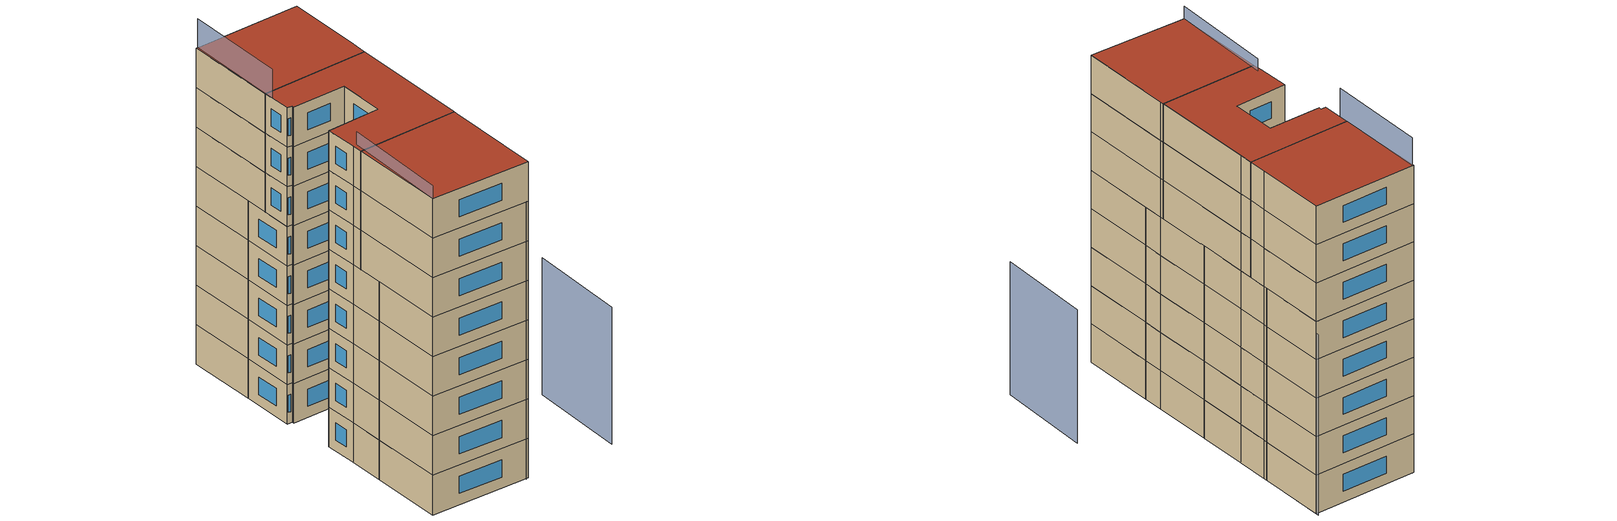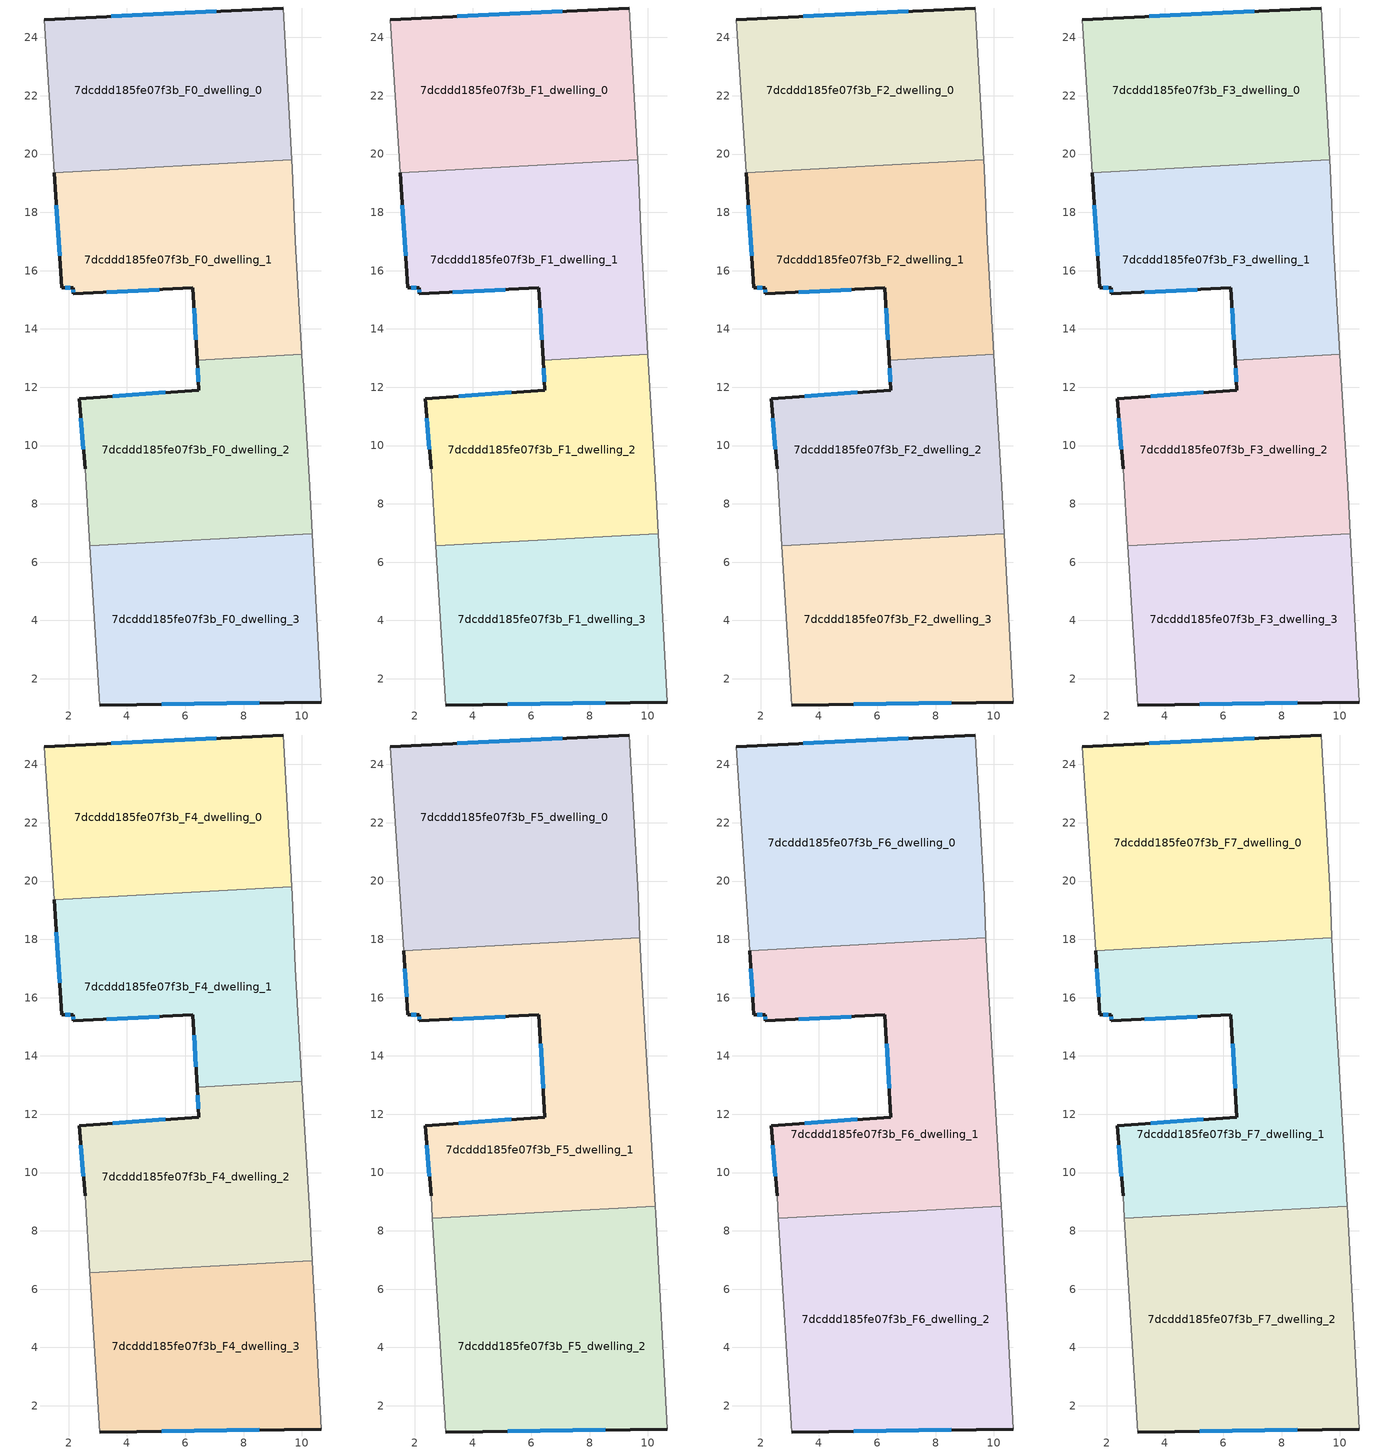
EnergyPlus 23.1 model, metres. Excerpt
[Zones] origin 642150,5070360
7dcddd185fe07f3b_F0_dwelling_0
 floor ground (EU_floor_Construction): 9.37,25.01 9.65,19.8 1.51,19.36 1.17,24.61 z0
 wall outside (EU_wall_Construction): 9.37,25.01 1.17,24.61 z0:3
 wall adiabatic (EU_wall_Construction): 9.65,19.8 9.37,25.01 / 1.17,24.61 1.51,19.36 z0:3
 wall to 7dcddd185fe07f3b_F0_dwelling_1 (EU_wall_Construction): 1.51,19.36 9.65,19.8 z0:3
 window (EU_Window_Construction): 7.07,24.9 3.46,24.73 z0.84:2.16
7dcddd185fe07f3b_F0_dwelling_1
 floor ground (EU_floor_Construction): 9.65,19.8 9.67,19.51 9.77,17.01 10,13.13 6.41,12.93 6.27,15.41 2.16,15.21 2.16,15.41 1.76,15.41 1.51,19.36 z0
 wall outside (EU_wall_Construction): 1.51,19.36 1.76,15.41 2.16,15.41 2.16,15.21 6.27,15.41 6.41,12.93 z0:3
 wall adiabatic (EU_wall_Construction): 10,13.13 9.77,17.01 9.67,19.51 9.65,19.8 z0:3
 wall to 7dcddd185fe07f3b_F0_dwelling_2 (EU_wall_Construction): 6.41,12.93 10,13.13 z0:3
 window (EU_Window_Construction): 6.31,14.71 6.37,13.63 / 3.31,15.26 5.12,15.35 / 2.16,15.35 2.16,15.26 / 1.88,15.41 2.05,15.41 / 1.58,18.25 1.69,16.51 z0.84:2.16
7dcddd185fe07f3b_F0_dwelling_2
 floor ground (EU_floor_Construction): 10,13.13 10.27,8.6 10.35,6.98 2.72,6.56 2.56,9.2 2.36,11.61 6.46,11.9 6.41,12.93 z0
 wall outside (EU_wall_Construction): 6.41,12.93 6.46,11.9 2.36,11.61 2.56,9.2 z0:3
 wall adiabatic (EU_wall_Construction): 2.56,9.2 2.72,6.56 / 10.35,6.98 10.27,8.6 10,13.13 z0:3
 wall to 7dcddd185fe07f3b_F0_dwelling_3 (EU_wall_Construction): 2.72,6.56 10.35,6.98 z0:3
 window (EU_Window_Construction): 2.42,10.93 2.51,9.88 / 5.32,11.82 3.51,11.69 / 6.42,12.64 6.45,12.19 z0.84:2.16
7dcddd185fe07f3b_F0_dwelling_3
 floor ground (EU_floor_Construction): 10.35,6.98 10.67,1.2 3.06,1.1 2.72,6.56 z0
 wall outside (EU_wall_Construction): 3.06,1.1 10.67,1.2 z0:3
 wall adiabatic (EU_wall_Construction): 10.67,1.2 10.35,6.98 / 2.72,6.56 3.06,1.1 z0:3
 window (EU_Window_Construction): 5.19,1.12 8.53,1.17 z0.84:2.16
7dcddd185fe07f3b_F1_dwelling_0
 floor to 7dcddd185fe07f3b_F0_dwelling_0 (EU_floor_Construction): 9.37,25.01 9.65,19.8 1.51,19.36 1.17,24.61 z3
 wall outside (EU_wall_Construction): 9.37,25.01 1.17,24.61 z3:6
 wall adiabatic (EU_wall_Construction): 9.65,19.8 9.37,25.01 / 1.17,24.61 1.51,19.36 z3:6
 wall to 7dcddd185fe07f3b_F1_dwelling_1 (EU_wall_Construction): 1.51,19.36 9.65,19.8 z3:6
 window (EU_Window_Construction): 7.07,24.9 3.46,24.73 z3.84:5.16
7dcddd185fe07f3b_F1_dwelling_1
 floor to 7dcddd185fe07f3b_F0_dwelling_1 (EU_floor_Construction): 9.65,19.8 9.67,19.51 9.77,17.01 10,13.13 6.41,12.93 6.27,15.41 2.16,15.21 2.16,15.41 1.76,15.41 1.51,19.36 z3
 wall outside (EU_wall_Construction): 1.51,19.36 1.76,15.41 2.16,15.41 2.16,15.21 6.27,15.41 6.41,12.93 z3:6
 wall adiabatic (EU_wall_Construction): 10,13.13 9.77,17.01 9.67,19.51 9.65,19.8 z3:6
 wall to 7dcddd185fe07f3b_F1_dwelling_2 (EU_wall_Construction): 6.41,12.93 10,13.13 z3:6
 window (EU_Window_Construction): 6.31,14.71 6.37,13.63 / 3.31,15.26 5.12,15.35 / 2.16,15.35 2.16,15.26 / 1.88,15.41 2.05,15.41 / 1.58,18.25 1.69,16.51 z3.84:5.16
7dcddd185fe07f3b_F1_dwelling_2
 floor to 7dcddd185fe07f3b_F0_dwelling_2 (EU_floor_Construction): 10,13.13 10.27,8.6 10.35,6.98 2.72,6.56 2.56,9.2 2.36,11.61 6.46,11.9 6.41,12.93 z3
 wall outside (EU_wall_Construction): 6.41,12.93 6.46,11.9 2.36,11.61 2.56,9.2 z3:6
 wall adiabatic (EU_wall_Construction): 2.56,9.2 2.72,6.56 / 10.35,6.98 10.27,8.6 10,13.13 z3:6
 wall to 7dcddd185fe07f3b_F1_dwelling_3 (EU_wall_Construction): 2.72,6.56 10.35,6.98 z3:6
 window (EU_Window_Construction): 2.42,10.93 2.51,9.88 / 5.32,11.82 3.51,11.69 / 6.42,12.64 6.45,12.19 z3.84:5.16
7dcddd185fe07f3b_F1_dwelling_3
 floor to 7dcddd185fe07f3b_F0_dwelling_3 (EU_floor_Construction): 10.35,6.98 10.67,1.2 3.06,1.1 2.72,6.56 z3
 wall outside (EU_wall_Construction): 3.06,1.1 10.67,1.2 z3:6
 wall adiabatic (EU_wall_Construction): 10.67,1.2 10.35,6.98 / 2.72,6.56 3.06,1.1 z3:6
 window (EU_Window_Construction): 5.19,1.12 8.53,1.17 z3.84:5.16
7dcddd185fe07f3b_F2_dwelling_0
 floor to 7dcddd185fe07f3b_F1_dwelling_0 (EU_floor_Construction): 9.37,25.01 9.65,19.8 1.51,19.36 1.17,24.61 z6
 wall outside (EU_wall_Construction): 9.37,25.01 1.17,24.61 z6:9
 wall adiabatic (EU_wall_Construction): 9.65,19.8 9.37,25.01 / 1.17,24.61 1.51,19.36 z6:9
 wall to 7dcddd185fe07f3b_F2_dwelling_1 (EU_wall_Construction): 1.51,19.36 9.65,19.8 z6:9
 window (EU_Window_Construction): 7.07,24.9 3.46,24.73 z6.84:8.16
7dcddd185fe07f3b_F2_dwelling_1
 floor to 7dcddd185fe07f3b_F1_dwelling_1 (EU_floor_Construction): 9.65,19.8 9.67,19.51 9.77,17.01 10,13.13 6.41,12.93 6.27,15.41 2.16,15.21 2.16,15.41 1.76,15.41 1.51,19.36 z6
 wall outside (EU_wall_Construction): 1.51,19.36 1.76,15.41 2.16,15.41 2.16,15.21 6.27,15.41 6.41,12.93 z6:9
 wall adiabatic (EU_wall_Construction): 10,13.13 9.77,17.01 9.67,19.51 9.65,19.8 z6:9
 wall to 7dcddd185fe07f3b_F2_dwelling_2 (EU_wall_Construction): 6.41,12.93 10,13.13 z6:9
 window (EU_Window_Construction): 6.31,14.71 6.37,13.63 / 3.31,15.26 5.12,15.35 / 2.16,15.35 2.16,15.26 / 1.88,15.41 2.05,15.41 / 1.58,18.25 1.69,16.51 z6.84:8.16
7dcddd185fe07f3b_F2_dwelling_2
 floor to 7dcddd185fe07f3b_F1_dwelling_2 (EU_floor_Construction): 10,13.13 10.27,8.6 10.35,6.98 2.72,6.56 2.56,9.2 2.36,11.61 6.46,11.9 6.41,12.93 z6
 wall outside (EU_wall_Construction): 6.41,12.93 6.46,11.9 2.36,11.61 2.56,9.2 z6:9
 wall adiabatic (EU_wall_Construction): 2.56,9.2 2.72,6.56 / 10.35,6.98 10.27,8.6 10,13.13 z6:9
 wall to 7dcddd185fe07f3b_F2_dwelling_3 (EU_wall_Construction): 2.72,6.56 10.35,6.98 z6:9
 window (EU_Window_Construction): 2.42,10.93 2.51,9.88 / 5.32,11.82 3.51,11.69 / 6.42,12.64 6.45,12.19 z6.84:8.16
7dcddd185fe07f3b_F2_dwelling_3
 floor to 7dcddd185fe07f3b_F1_dwelling_3 (EU_floor_Construction): 10.35,6.98 10.67,1.2 3.06,1.1 2.72,6.56 z6
 wall outside (EU_wall_Construction): 3.06,1.1 10.67,1.2 z6:9
 wall adiabatic (EU_wall_Construction): 10.67,1.2 10.35,6.98 / 2.72,6.56 3.06,1.1 z6:9
 window (EU_Window_Construction): 5.19,1.12 8.53,1.17 z6.84:8.16
7dcddd185fe07f3b_F3_dwelling_0
 floor to 7dcddd185fe07f3b_F2_dwelling_0 (EU_floor_Construction): 9.37,25.01 9.65,19.8 1.51,19.36 1.17,24.61 z9
 wall outside (EU_wall_Construction): 9.37,25.01 1.17,24.61 z9:12
 wall adiabatic (EU_wall_Construction): 9.65,19.8 9.37,25.01 / 1.17,24.61 1.51,19.36 z9:12
 wall to 7dcddd185fe07f3b_F3_dwelling_1 (EU_wall_Construction): 1.51,19.36 9.65,19.8 z9:12
 window (EU_Window_Construction): 7.07,24.9 3.46,24.73 z9.84:11.16
7dcddd185fe07f3b_F3_dwelling_1
 floor to 7dcddd185fe07f3b_F2_dwelling_1 (EU_floor_Construction): 9.65,19.8 9.67,19.51 9.77,17.01 10,13.13 6.41,12.93 6.27,15.41 2.16,15.21 2.16,15.41 1.76,15.41 1.51,19.36 z9
 wall outside (EU_wall_Construction): 1.51,19.36 1.76,15.41 2.16,15.41 2.16,15.21 6.27,15.41 6.41,12.93 z9:12
 wall adiabatic (EU_wall_Construction): 10,13.13 9.77,17.01 9.67,19.51 9.65,19.8 z9:12
 wall to 7dcddd185fe07f3b_F3_dwelling_2 (EU_wall_Construction): 6.41,12.93 10,13.13 z9:12
 window (EU_Window_Construction): 6.31,14.71 6.37,13.63 / 3.31,15.26 5.12,15.35 / 2.16,15.35 2.16,15.26 / 1.88,15.41 2.05,15.41 / 1.58,18.25 1.69,16.51 z9.84:11.16
7dcddd185fe07f3b_F3_dwelling_2
 floor to 7dcddd185fe07f3b_F2_dwelling_2 (EU_floor_Construction): 10,13.13 10.27,8.6 10.35,6.98 2.72,6.56 2.56,9.2 2.36,11.61 6.46,11.9 6.41,12.93 z9
 wall outside (EU_wall_Construction): 6.41,12.93 6.46,11.9 2.36,11.61 2.56,9.2 z9:12
 wall adiabatic (EU_wall_Construction): 2.56,9.2 2.72,6.56 / 10.35,6.98 10.27,8.6 10,13.13 z9:12
 wall to 7dcddd185fe07f3b_F3_dwelling_3 (EU_wall_Construction): 2.72,6.56 10.35,6.98 z9:12
 window (EU_Window_Construction): 2.42,10.93 2.51,9.88 / 5.32,11.82 3.51,11.69 / 6.42,12.64 6.45,12.19 z9.84:11.16
7dcddd185fe07f3b_F3_dwelling_3
 floor to 7dcddd185fe07f3b_F2_dwelling_3 (EU_floor_Construction): 10.35,6.98 10.67,1.2 3.06,1.1 2.72,6.56 z9
 wall outside (EU_wall_Construction): 3.06,1.1 10.67,1.2 z9:12
 wall adiabatic (EU_wall_Construction): 10.67,1.2 10.35,6.98 / 2.72,6.56 3.06,1.1 z9:12
 window (EU_Window_Construction): 5.19,1.12 8.53,1.17 z9.84:11.16
7dcddd185fe07f3b_F4_dwelling_0
 floor to 7dcddd185fe07f3b_F3_dwelling_0 (EU_floor_Construction): 9.37,25.01 9.65,19.8 1.51,19.36 1.17,24.61 z12
 wall outside (EU_wall_Construction): 9.37,25.01 1.17,24.61 z12:15
 wall adiabatic (EU_wall_Construction): 9.65,19.8 9.37,25.01 / 1.17,24.61 1.51,19.36 z12:15
 wall to 7dcddd185fe07f3b_F4_dwelling_1 (EU_wall_Construction): 1.51,19.36 9.65,19.8 z12:15
 window (EU_Window_Construction): 7.07,24.9 3.46,24.73 z12.84:14.16
7dcddd185fe07f3b_F4_dwelling_1
 floor to 7dcddd185fe07f3b_F3_dwelling_1 (EU_floor_Construction): 9.65,19.8 9.67,19.51 9.77,17.01 10,13.13 6.41,12.93 6.27,15.41 2.16,15.21 2.16,15.41 1.76,15.41 1.51,19.36 z12
 wall outside (EU_wall_Construction): 1.51,19.36 1.76,15.41 2.16,15.41 2.16,15.21 6.27,15.41 6.41,12.93 z12:15
 wall adiabatic (EU_wall_Construction): 10,13.13 9.77,17.01 9.67,19.51 9.65,19.8 z12:15
 wall to 7dcddd185fe07f3b_F4_dwelling_2 (EU_wall_Construction): 6.41,12.93 10,13.13 z12:15
 window (EU_Window_Construction): 6.31,14.71 6.37,13.63 / 3.31,15.26 5.12,15.35 / 2.16,15.35 2.16,15.26 / 1.88,15.41 2.05,15.41 / 1.58,18.25 1.69,16.51 z12.84:14.16
7dcddd185fe07f3b_F4_dwelling_2
 floor to 7dcddd185fe07f3b_F3_dwelling_2 (EU_floor_Construction): 10,13.13 10.27,8.6 10.35,6.98 2.72,6.56 2.56,9.2 2.36,11.61 6.46,11.9 6.41,12.93 z12
 wall outside (EU_wall_Construction): 6.41,12.93 6.46,11.9 2.36,11.61 2.56,9.2 z12:15
 wall adiabatic (EU_wall_Construction): 2.56,9.2 2.72,6.56 / 10.35,6.98 10.27,8.6 10,13.13 z12:15
 wall to 7dcddd185fe07f3b_F4_dwelling_3 (EU_wall_Construction): 2.72,6.56 10.35,6.98 z12:15
 window (EU_Window_Construction): 2.42,10.93 2.51,9.88 / 5.32,11.82 3.51,11.69 / 6.42,12.64 6.45,12.19 z12.84:14.16
7dcddd185fe07f3b_F4_dwelling_3
 floor to 7dcddd185fe07f3b_F3_dwelling_3 (EU_floor_Construction): 10.35,6.98 10.67,1.2 3.06,1.1 2.72,6.56 z12
 wall outside (EU_wall_Construction): 3.06,1.1 10.67,1.2 z12:15
 wall adiabatic (EU_wall_Construction): 10.67,1.2 10.35,6.98 / 2.72,6.56 3.06,1.1 z12:15
 window (EU_Window_Construction): 5.19,1.12 8.53,1.17 z12.84:14.16
7dcddd185fe07f3b_F5_dwelling_0
 floor to 7dcddd185fe07f3b_F4_dwelling_0 (EU_floor_Construction): 9.37,25.01 9.65,19.8 1.51,19.36 1.17,24.61 z15
 floor to 7dcddd185fe07f3b_F4_dwelling_1 (EU_floor_Construction): 9.65,19.8 9.67,19.51 9.73,18.05 1.62,17.61 1.51,19.36 z15
 wall outside (EU_wall_Construction): 9.37,25.01 1.17,24.61 z15:18
 wall adiabatic (EU_wall_Construction): 1.17,24.61 1.62,17.61 / 9.73,18.05 9.67,19.51 9.37,25.01 z15:18
 wall to 7dcddd185fe07f3b_F5_dwelling_1 (EU_wall_Construction): 1.62,17.61 9.73,18.05 z15:18
 window (EU_Window_Construction): 7.07,24.9 3.46,24.73 z15.84:17.16
7dcddd185fe07f3b_F5_dwelling_1
 floor to 7dcddd185fe07f3b_F4_dwelling_1 (EU_floor_Construction): 9.73,18.05 9.77,17.01 10,13.13 6.41,12.93 6.27,15.41 2.16,15.21 2.16,15.41 1.76,15.41 1.62,17.61 z15
 floor to 7dcddd185fe07f3b_F4_dwelling_2 (EU_floor_Construction): 10,13.13 10.25,8.84 2.61,8.42 2.56,9.2 2.36,11.61 6.46,11.9 6.41,12.93 z15
 wall outside (EU_wall_Construction): 1.62,17.61 1.76,15.41 2.16,15.41 2.16,15.21 6.27,15.41 6.46,11.9 2.36,11.61 2.56,9.2 z15:18
 wall adiabatic (EU_wall_Construction): 2.56,9.2 2.61,8.42 / 10.25,8.84 9.77,17.01 9.73,18.05 z15:18
 wall to 7dcddd185fe07f3b_F5_dwelling_2 (EU_wall_Construction): 2.61,8.42 10.25,8.84 z15:18
 window (EU_Window_Construction): 2.42,10.93 2.51,9.88 / 5.32,11.82 3.51,11.69 / 6.32,14.43 6.41,12.88 / 3.31,15.26 5.12,15.35 / 2.16,15.35 2.16,15.26 / 1.88,15.41 2.05,15.41 / 1.66,16.99 1.72,16.02 z15.84:17.16
7dcddd185fe07f3b_F5_dwelling_2
 floor to 7dcddd185fe07f3b_F4_dwelling_2 (EU_floor_Construction): 10.25,8.84 10.27,8.6 10.35,6.98 2.72,6.56 2.61,8.42 z15
 floor to 7dcddd185fe07f3b_F4_dwelling_3 (EU_floor_Construction): 10.35,6.98 10.67,1.2 3.06,1.1 2.72,6.56 z15
 wall outside (EU_wall_Construction): 3.06,1.1 10.67,1.2 z15:18
 wall adiabatic (EU_wall_Construction): 2.61,8.42 3.06,1.1 / 10.67,1.2 10.27,8.6 10.25,8.84 z15:18
 window (EU_Window_Construction): 5.19,1.12 8.53,1.17 z15.84:17.16
7dcddd185fe07f3b_F6_dwelling_0
 floor to 7dcddd185fe07f3b_F5_dwelling_0 (EU_floor_Construction): 9.37,25.01 9.67,19.51 9.73,18.05 1.62,17.61 1.17,24.61 z18
 wall outside (EU_wall_Construction): 9.37,25.01 1.17,24.61 z18:21
 wall adiabatic (EU_wall_Construction): 1.17,24.61 1.62,17.61 / 9.73,18.05 9.67,19.51 9.37,25.01 z18:21
 wall to 7dcddd185fe07f3b_F6_dwelling_1 (EU_wall_Construction): 1.62,17.61 9.73,18.05 z18:21
 window (EU_Window_Construction): 7.07,24.9 3.46,24.73 z18.84:20.16
7dcddd185fe07f3b_F6_dwelling_1
 floor to 7dcddd185fe07f3b_F5_dwelling_1 (EU_floor_Construction): 9.73,18.05 9.77,17.01 10.25,8.84 2.61,8.42 2.56,9.2 2.36,11.61 6.46,11.9 6.27,15.41 2.16,15.21 2.16,15.41 1.76,15.41 1.62,17.61 z18
 wall outside (EU_wall_Construction): 1.62,17.61 1.76,15.41 2.16,15.41 2.16,15.21 6.27,15.41 6.46,11.9 2.36,11.61 2.56,9.2 z18:21
 wall adiabatic (EU_wall_Construction): 2.56,9.2 2.61,8.42 / 10.25,8.84 9.77,17.01 9.73,18.05 z18:21
 wall to 7dcddd185fe07f3b_F6_dwelling_2 (EU_wall_Construction): 2.61,8.42 10.25,8.84 z18:21
 window (EU_Window_Construction): 2.42,10.93 2.51,9.88 / 5.32,11.82 3.51,11.69 / 6.32,14.43 6.41,12.88 / 3.31,15.26 5.12,15.35 / 2.16,15.35 2.16,15.26 / 1.88,15.41 2.05,15.41 / 1.66,16.99 1.72,16.02 z18.84:20.16
7dcddd185fe07f3b_F6_dwelling_2
 floor to 7dcddd185fe07f3b_F5_dwelling_2 (EU_floor_Construction): 10.25,8.84 10.27,8.6 10.67,1.2 3.06,1.1 2.61,8.42 z18
 wall outside (EU_wall_Construction): 3.06,1.1 10.67,1.2 z18:21
 wall adiabatic (EU_wall_Construction): 2.61,8.42 3.06,1.1 / 10.67,1.2 10.27,8.6 10.25,8.84 z18:21
 window (EU_Window_Construction): 5.19,1.12 8.53,1.17 z18.84:20.16
7dcddd185fe07f3b_F7_dwelling_0
 floor to 7dcddd185fe07f3b_F6_dwelling_0 (EU_floor_Construction): 9.37,25.01 9.67,19.51 9.73,18.05 1.62,17.61 1.17,24.61 z21
 wall outside (EU_wall_Construction): 9.37,25.01 1.17,24.61 z21:24
 wall adiabatic (EU_wall_Construction): 1.17,24.61 1.62,17.61 / 9.73,18.05 9.67,19.51 9.37,25.01 z21:24
 wall to 7dcddd185fe07f3b_F7_dwelling_1 (EU_wall_Construction): 1.62,17.61 9.73,18.05 z21:24
 window (EU_Window_Construction): 7.07,24.9 3.46,24.73 z21.84:23.16
 roof outside (EU_roof_Construction): 9.73,18.05 9.67,19.51 9.37,25.01 1.17,24.61 1.62,17.61 z24
7dcddd185fe07f3b_F7_dwelling_1
 floor to 7dcddd185fe07f3b_F6_dwelling_1 (EU_floor_Construction): 9.73,18.05 9.77,17.01 10.25,8.84 2.61,8.42 2.56,9.2 2.36,11.61 6.46,11.9 6.27,15.41 2.16,15.21 2.16,15.41 1.76,15.41 1.62,17.61 z21
 wall outside (EU_wall_Construction): 1.62,17.61 1.76,15.41 2.16,15.41 2.16,15.21 6.27,15.41 6.46,11.9 2.36,11.61 2.56,9.2 z21:24
 wall adiabatic (EU_wall_Construction): 2.56,9.2 2.61,8.42 / 10.25,8.84 9.77,17.01 9.73,18.05 z21:24
 wall to 7dcddd185fe07f3b_F7_dwelling_2 (EU_wall_Construction): 2.61,8.42 10.25,8.84 z21:24
 window (EU_Window_Construction): 2.42,10.93 2.51,9.88 / 5.32,11.82 3.51,11.69 / 6.32,14.43 6.41,12.88 / 3.31,15.26 5.12,15.35 / 2.16,15.35 2.16,15.26 / 1.88,15.41 2.05,15.41 / 1.66,16.99 1.72,16.02 z21.84:23.16
 roof outside (EU_roof_Construction): 10.25,8.84 9.77,17.01 9.73,18.05 1.62,17.61 1.76,15.41 2.16,15.41 2.16,15.21 6.27,15.41 6.46,11.9 2.36,11.61 2.56,9.2 2.61,8.42 z24
7dcddd185fe07f3b_F7_dwelling_2
 floor to 7dcddd185fe07f3b_F6_dwelling_2 (EU_floor_Construction): 10.25,8.84 10.27,8.6 10.67,1.2 3.06,1.1 2.61,8.42 z21
 wall outside (EU_wall_Construction): 3.06,1.1 10.67,1.2 z21:24
 wall adiabatic (EU_wall_Construction): 2.61,8.42 3.06,1.1 / 10.67,1.2 10.27,8.6 10.25,8.84 z21:24
 window (EU_Window_Construction): 5.19,1.12 8.53,1.17 z21.84:23.16
 roof outside (EU_roof_Construction): 10.67,1.2 10.27,8.6 10.25,8.84 2.61,8.42 3.06,1.1 z24
shading: 2.85,9.21 3.06,1.1 z0:25; 17.36,1.38 17.17,8.8 z0:10.4; 1.29,24.62 1.66,16.91 z0:26.2; 10.43,1.09 9.67,19.37 z0:21.1; 9.66,19.24 9.36,25.24 z0:14.1
[Building]
EU S2 Campaign: North Axis=0; Terrain=City; Solar Distribution=FullExterior
[Site:Location]
Lyon-Bron: Latitude=45.75; Longitude=5; Time Zone=1; Elevation=198
[SizingPeriod:WeatherFileDays]
AnnualSizingPeriod: Begin Month=1; Begin Day of Month=1; End Month=12; End Day of Month=31; Day of Week for Start Day=Monday; Use Weather File Daylight Saving Period=No; Use Weather File Rain and Snow Indicators=No
[MATERIAL]
EU_InternalMass_Material: Roughness=MediumRough; Thickness=0.1; Conductivity=1; Density=1800; Specific Heat=900; Thermal Absorptance=0.9; Solar Absorptance=0.7; Visible Absorptance=0.7
[MATERIAL:NOMASS] Roughness=MediumRough; Thermal Absorptance=0.9; Solar Absorptance=0.7; Visible Absorptance=0.7
Name | Thermal Resistance
EU_wall_NoMass | 0.776494
EU_roof_NoMass | 0.486893
EU_floor_NoMass | 0.421597
[WINDOWMATERIAL:SIMPLEGLAZINGSYSTEM]
EU_Window_SimpleGlazing: UFactor=4.24961; Solar Heat Gain Coefficient=0.83; Visible Transmittance=0.83
[CONSTRUCTION]
EU_wall_Construction: EU_wall_NoMass
EU_roof_Construction: EU_roof_NoMass
EU_floor_Construction: EU_floor_NoMass
EU_InternalMass_Construction: EU_InternalMass_Material
EU_Window_Construction: EU_Window_SimpleGlazing
[ZONE] Type=1; Multiplier=1; Ceiling Height=autocalculate; Floor Area=autocalculate; Part of Total Floor Area=Yes
Name | Volume
7dcddd185fe07f3b_F0_dwelling_0 | 128.729
7dcddd185fe07f3b_F1_dwelling_0; 7dcddd185fe07f3b_F2_dwelling_0; 7dcddd185fe07f3b_F3_dwelling_0; 7dcddd185fe07f3b_F4_dwelling_0 | 128.728
7dcddd185fe07f3b_F5_dwelling_0 | 171.617
7dcddd185fe07f3b_F6_dwelling_0; 7dcddd185fe07f3b_F7_dwelling_0 | 171.618
7dcddd185fe07f3b_F0_dwelling_1 | 128.703
7dcddd185fe07f3b_F1_dwelling_1; 7dcddd185fe07f3b_F2_dwelling_1; 7dcddd185fe07f3b_F3_dwelling_1; 7dcddd185fe07f3b_F4_dwelling_1 | 128.701
7dcddd185fe07f3b_F5_dwelling_1 | 171.628
7dcddd185fe07f3b_F6_dwelling_1; 7dcddd185fe07f3b_F7_dwelling_1 | 171.635
7dcddd185fe07f3b_F0_dwelling_2; 7dcddd185fe07f3b_F1_dwelling_2; 7dcddd185fe07f3b_F2_dwelling_2; 7dcddd185fe07f3b_F3_dwelling_2; 7dcddd185fe07f3b_F4_dwelling_2 | 128.717
7dcddd185fe07f3b_F5_dwelling_2 | 171.606
7dcddd185fe07f3b_F6_dwelling_2; 7dcddd185fe07f3b_F7_dwelling_2 | 171.609
7dcddd185fe07f3b_F0_dwelling_3 | 128.716
7dcddd185fe07f3b_F1_dwelling_3; 7dcddd185fe07f3b_F2_dwelling_3; 7dcddd185fe07f3b_F3_dwelling_3; 7dcddd185fe07f3b_F4_dwelling_3 | 128.715
[INTERNALMASS] Construction=EU_InternalMass_Construction
Name | Zone or ZoneList | Surface Area
7dcddd185fe07f3b_F0_dwelling_0_EU_InternalMass | 7dcddd185fe07f3b_F0_dwelling_0 | 42.9095
7dcddd185fe07f3b_F0_dwelling_1_EU_InternalMass | 7dcddd185fe07f3b_F0_dwelling_1 | 42.9009
7dcddd185fe07f3b_F0_dwelling_2_EU_InternalMass | 7dcddd185fe07f3b_F0_dwelling_2 | 42.9058
7dcddd185fe07f3b_F0_dwelling_3_EU_InternalMass | 7dcddd185fe07f3b_F0_dwelling_3 | 42.9051
7dcddd185fe07f3b_F1_dwelling_0_EU_InternalMass | 7dcddd185fe07f3b_F1_dwelling_0 | 42.9095
7dcddd185fe07f3b_F1_dwelling_1_EU_InternalMass | 7dcddd185fe07f3b_F1_dwelling_1 | 42.9009
7dcddd185fe07f3b_F1_dwelling_2_EU_InternalMass | 7dcddd185fe07f3b_F1_dwelling_2 | 42.9058
7dcddd185fe07f3b_F1_dwelling_3_EU_InternalMass | 7dcddd185fe07f3b_F1_dwelling_3 | 42.9051
7dcddd185fe07f3b_F2_dwelling_0_EU_InternalMass | 7dcddd185fe07f3b_F2_dwelling_0 | 42.9095
7dcddd185fe07f3b_F2_dwelling_1_EU_InternalMass | 7dcddd185fe07f3b_F2_dwelling_1 | 42.9009
7dcddd185fe07f3b_F2_dwelling_2_EU_InternalMass | 7dcddd185fe07f3b_F2_dwelling_2 | 42.9058
7dcddd185fe07f3b_F2_dwelling_3_EU_InternalMass | 7dcddd185fe07f3b_F2_dwelling_3 | 42.9051
7dcddd185fe07f3b_F3_dwelling_0_EU_InternalMass | 7dcddd185fe07f3b_F3_dwelling_0 | 42.9095
7dcddd185fe07f3b_F3_dwelling_1_EU_InternalMass | 7dcddd185fe07f3b_F3_dwelling_1 | 42.9009
7dcddd185fe07f3b_F3_dwelling_2_EU_InternalMass | 7dcddd185fe07f3b_F3_dwelling_2 | 42.9058
7dcddd185fe07f3b_F3_dwelling_3_EU_InternalMass | 7dcddd185fe07f3b_F3_dwelling_3 | 42.9051
7dcddd185fe07f3b_F4_dwelling_0_EU_InternalMass | 7dcddd185fe07f3b_F4_dwelling_0 | 42.9095
7dcddd185fe07f3b_F4_dwelling_1_EU_InternalMass | 7dcddd185fe07f3b_F4_dwelling_1 | 42.9009
7dcddd185fe07f3b_F4_dwelling_2_EU_InternalMass | 7dcddd185fe07f3b_F4_dwelling_2 | 42.9058
7dcddd185fe07f3b_F4_dwelling_3_EU_InternalMass | 7dcddd185fe07f3b_F4_dwelling_3 | 42.9051
7dcddd185fe07f3b_F5_dwelling_0_EU_InternalMass | 7dcddd185fe07f3b_F5_dwelling_0 | 57.2058
7dcddd185fe07f3b_F5_dwelling_1_EU_InternalMass | 7dcddd185fe07f3b_F5_dwelling_1 | 57.2114
7dcddd185fe07f3b_F5_dwelling_2_EU_InternalMass | 7dcddd185fe07f3b_F5_dwelling_2 | 57.2032
7dcddd185fe07f3b_F6_dwelling_0_EU_InternalMass | 7dcddd185fe07f3b_F6_dwelling_0 | 57.2058
7dcddd185fe07f3b_F6_dwelling_1_EU_InternalMass | 7dcddd185fe07f3b_F6_dwelling_1 | 57.2114
7dcddd185fe07f3b_F6_dwelling_2_EU_InternalMass | 7dcddd185fe07f3b_F6_dwelling_2 | 57.2032
7dcddd185fe07f3b_F7_dwelling_0_EU_InternalMass | 7dcddd185fe07f3b_F7_dwelling_0 | 57.2058
7dcddd185fe07f3b_F7_dwelling_1_EU_InternalMass | 7dcddd185fe07f3b_F7_dwelling_1 | 57.2114
7dcddd185fe07f3b_F7_dwelling_2_EU_InternalMass | 7dcddd185fe07f3b_F7_dwelling_2 | 57.2032
[OTHEREQUIPMENT] Fuel Type=Electricity; Design Level Calculation Method=Watts/Area; Power per Zone Floor Area=1; Fraction Latent=0; Fraction Radiant=0; Fraction Lost=0; Carbon Dioxide Generation Rate=0; EndUse Subcategory=EU_Step8_InternalGains
Name | Zone or ZoneList or Space or SpaceList | Schedule
EU_Step8_InternalGain_7dcddd185fe07f3b_F0_dwelling_0_f000 | 7dcddd185fe07f3b_F0_dwelling_0 | EU_Step8_GainSchedule_7dcddd185fe07f3b_F0_dwelling_0_f000
EU_Step8_InternalGain_7dcddd185fe07f3b_F0_dwelling_1_f000 | 7dcddd185fe07f3b_F0_dwelling_1 | EU_Step8_GainSchedule_7dcddd185fe07f3b_F0_dwelling_1_f000
EU_Step8_InternalGain_7dcddd185fe07f3b_F0_dwelling_2_f000 | 7dcddd185fe07f3b_F0_dwelling_2 | EU_Step8_GainSchedule_7dcddd185fe07f3b_F0_dwelling_2_f000
EU_Step8_InternalGain_7dcddd185fe07f3b_F0_dwelling_3_f000 | 7dcddd185fe07f3b_F0_dwelling_3 | EU_Step8_GainSchedule_7dcddd185fe07f3b_F0_dwelling_3_f000
EU_Step8_InternalGain_7dcddd185fe07f3b_F1_dwelling_0_f000 | 7dcddd185fe07f3b_F1_dwelling_0 | EU_Step8_GainSchedule_7dcddd185fe07f3b_F1_dwelling_0_f000
EU_Step8_InternalGain_7dcddd185fe07f3b_F1_dwelling_1_f000 | 7dcddd185fe07f3b_F1_dwelling_1 | EU_Step8_GainSchedule_7dcddd185fe07f3b_F1_dwelling_1_f000
EU_Step8_InternalGain_7dcddd185fe07f3b_F1_dwelling_2_f000 | 7dcddd185fe07f3b_F1_dwelling_2 | EU_Step8_GainSchedule_7dcddd185fe07f3b_F1_dwelling_2_f000
EU_Step8_InternalGain_7dcddd185fe07f3b_F1_dwelling_3_f000 | 7dcddd185fe07f3b_F1_dwelling_3 | EU_Step8_GainSchedule_7dcddd185fe07f3b_F1_dwelling_3_f000
EU_Step8_InternalGain_7dcddd185fe07f3b_F2_dwelling_0_f000 | 7dcddd185fe07f3b_F2_dwelling_0 | EU_Step8_GainSchedule_7dcddd185fe07f3b_F2_dwelling_0_f000
EU_Step8_InternalGain_7dcddd185fe07f3b_F2_dwelling_1_f000 | 7dcddd185fe07f3b_F2_dwelling_1 | EU_Step8_GainSchedule_7dcddd185fe07f3b_F2_dwelling_1_f000
EU_Step8_InternalGain_7dcddd185fe07f3b_F2_dwelling_2_f000 | 7dcddd185fe07f3b_F2_dwelling_2 | EU_Step8_GainSchedule_7dcddd185fe07f3b_F2_dwelling_2_f000
EU_Step8_InternalGain_7dcddd185fe07f3b_F2_dwelling_3_f000 | 7dcddd185fe07f3b_F2_dwelling_3 | EU_Step8_GainSchedule_7dcddd185fe07f3b_F2_dwelling_3_f000
EU_Step8_InternalGain_7dcddd185fe07f3b_F3_dwelling_0_f000 | 7dcddd185fe07f3b_F3_dwelling_0 | EU_Step8_GainSchedule_7dcddd185fe07f3b_F3_dwelling_0_f000
EU_Step8_InternalGain_7dcddd185fe07f3b_F3_dwelling_1_f000 | 7dcddd185fe07f3b_F3_dwelling_1 | EU_Step8_GainSchedule_7dcddd185fe07f3b_F3_dwelling_1_f000
EU_Step8_InternalGain_7dcddd185fe07f3b_F3_dwelling_2_f000 | 7dcddd185fe07f3b_F3_dwelling_2 | EU_Step8_GainSchedule_7dcddd185fe07f3b_F3_dwelling_2_f000
EU_Step8_InternalGain_7dcddd185fe07f3b_F3_dwelling_3_f000 | 7dcddd185fe07f3b_F3_dwelling_3 | EU_Step8_GainSchedule_7dcddd185fe07f3b_F3_dwelling_3_f000
EU_Step8_InternalGain_7dcddd185fe07f3b_F4_dwelling_0_f000 | 7dcddd185fe07f3b_F4_dwelling_0 | EU_Step8_GainSchedule_7dcddd185fe07f3b_F4_dwelling_0_f000
EU_Step8_InternalGain_7dcddd185fe07f3b_F4_dwelling_1_f000 | 7dcddd185fe07f3b_F4_dwelling_1 | EU_Step8_GainSchedule_7dcddd185fe07f3b_F4_dwelling_1_f000
EU_Step8_InternalGain_7dcddd185fe07f3b_F4_dwelling_2_f000 | 7dcddd185fe07f3b_F4_dwelling_2 | EU_Step8_GainSchedule_7dcddd185fe07f3b_F4_dwelling_2_f000
EU_Step8_InternalGain_7dcddd185fe07f3b_F4_dwelling_3_f000 | 7dcddd185fe07f3b_F4_dwelling_3 | EU_Step8_GainSchedule_7dcddd185fe07f3b_F4_dwelling_3_f000
EU_Step8_InternalGain_7dcddd185fe07f3b_F5_dwelling_0_f000 | 7dcddd185fe07f3b_F5_dwelling_0 | EU_Step8_GainSchedule_7dcddd185fe07f3b_F5_dwelling_0_f000
EU_Step8_InternalGain_7dcddd185fe07f3b_F5_dwelling_1_f000 | 7dcddd185fe07f3b_F5_dwelling_1 | EU_Step8_GainSchedule_7dcddd185fe07f3b_F5_dwelling_1_f000
EU_Step8_InternalGain_7dcddd185fe07f3b_F5_dwelling_2_f000 | 7dcddd185fe07f3b_F5_dwelling_2 | EU_Step8_GainSchedule_7dcddd185fe07f3b_F5_dwelling_2_f000
EU_Step8_InternalGain_7dcddd185fe07f3b_F6_dwelling_0_f000 | 7dcddd185fe07f3b_F6_dwelling_0 | EU_Step8_GainSchedule_7dcddd185fe07f3b_F6_dwelling_0_f000
EU_Step8_InternalGain_7dcddd185fe07f3b_F6_dwelling_1_f000 | 7dcddd185fe07f3b_F6_dwelling_1 | EU_Step8_GainSchedule_7dcddd185fe07f3b_F6_dwelling_1_f000
EU_Step8_InternalGain_7dcddd185fe07f3b_F6_dwelling_2_f000 | 7dcddd185fe07f3b_F6_dwelling_2 | EU_Step8_GainSchedule_7dcddd185fe07f3b_F6_dwelling_2_f000
EU_Step8_InternalGain_7dcddd185fe07f3b_F7_dwelling_0_f000 | 7dcddd185fe07f3b_F7_dwelling_0 | EU_Step8_GainSchedule_7dcddd185fe07f3b_F7_dwelling_0_f000
EU_Step8_InternalGain_7dcddd185fe07f3b_F7_dwelling_1_f000 | 7dcddd185fe07f3b_F7_dwelling_1 | EU_Step8_GainSchedule_7dcddd185fe07f3b_F7_dwelling_1_f000
EU_Step8_InternalGain_7dcddd185fe07f3b_F7_dwelling_2_f000 | 7dcddd185fe07f3b_F7_dwelling_2 | EU_Step8_GainSchedule_7dcddd185fe07f3b_F7_dwelling_2_f000
[ZONEVENTILATION:DESIGNFLOWRATE] Schedule=EU_AlwaysOn; Design Flow Rate Calculation Method=AirChanges/Hour; Air Changes per Hour=0.693814; Ventilation Type=Natural; Fan Pressure Rise=0; Fan Total Efficiency=1; Constant Term Coefficient=1; Temperature Term Coefficient=0; Velocity Term Coefficient=0; Velocity Squared Term Coefficient=0; Minimum Indoor Temperature=-100; Maximum Indoor Temperature=100; Delta Temperature=-100; Minimum Outdoor Temperature=-100; Maximum Outdoor Temperature=100; Maximum Wind Speed=40
Name | Zone or ZoneList or Space or SpaceList
EU_ConstantAir_7dcddd185fe07f3b_F0_dwelling_0 | 7dcddd185fe07f3b_F0_dwelling_0
EU_ConstantAir_7dcddd185fe07f3b_F0_dwelling_1 | 7dcddd185fe07f3b_F0_dwelling_1
EU_ConstantAir_7dcddd185fe07f3b_F0_dwelling_2 | 7dcddd185fe07f3b_F0_dwelling_2
EU_ConstantAir_7dcddd185fe07f3b_F0_dwelling_3 | 7dcddd185fe07f3b_F0_dwelling_3
EU_ConstantAir_7dcddd185fe07f3b_F1_dwelling_0 | 7dcddd185fe07f3b_F1_dwelling_0
EU_ConstantAir_7dcddd185fe07f3b_F1_dwelling_1 | 7dcddd185fe07f3b_F1_dwelling_1
EU_ConstantAir_7dcddd185fe07f3b_F1_dwelling_2 | 7dcddd185fe07f3b_F1_dwelling_2
EU_ConstantAir_7dcddd185fe07f3b_F1_dwelling_3 | 7dcddd185fe07f3b_F1_dwelling_3
EU_ConstantAir_7dcddd185fe07f3b_F2_dwelling_0 | 7dcddd185fe07f3b_F2_dwelling_0
EU_ConstantAir_7dcddd185fe07f3b_F2_dwelling_1 | 7dcddd185fe07f3b_F2_dwelling_1
EU_ConstantAir_7dcddd185fe07f3b_F2_dwelling_2 | 7dcddd185fe07f3b_F2_dwelling_2
EU_ConstantAir_7dcddd185fe07f3b_F2_dwelling_3 | 7dcddd185fe07f3b_F2_dwelling_3
EU_ConstantAir_7dcddd185fe07f3b_F3_dwelling_0 | 7dcddd185fe07f3b_F3_dwelling_0
EU_ConstantAir_7dcddd185fe07f3b_F3_dwelling_1 | 7dcddd185fe07f3b_F3_dwelling_1
EU_ConstantAir_7dcddd185fe07f3b_F3_dwelling_2 | 7dcddd185fe07f3b_F3_dwelling_2
EU_ConstantAir_7dcddd185fe07f3b_F3_dwelling_3 | 7dcddd185fe07f3b_F3_dwelling_3
EU_ConstantAir_7dcddd185fe07f3b_F4_dwelling_0 | 7dcddd185fe07f3b_F4_dwelling_0
EU_ConstantAir_7dcddd185fe07f3b_F4_dwelling_1 | 7dcddd185fe07f3b_F4_dwelling_1
EU_ConstantAir_7dcddd185fe07f3b_F4_dwelling_2 | 7dcddd185fe07f3b_F4_dwelling_2
EU_ConstantAir_7dcddd185fe07f3b_F4_dwelling_3 | 7dcddd185fe07f3b_F4_dwelling_3
EU_ConstantAir_7dcddd185fe07f3b_F5_dwelling_0 | 7dcddd185fe07f3b_F5_dwelling_0
EU_ConstantAir_7dcddd185fe07f3b_F5_dwelling_1 | 7dcddd185fe07f3b_F5_dwelling_1
EU_ConstantAir_7dcddd185fe07f3b_F5_dwelling_2 | 7dcddd185fe07f3b_F5_dwelling_2
EU_ConstantAir_7dcddd185fe07f3b_F6_dwelling_0 | 7dcddd185fe07f3b_F6_dwelling_0
EU_ConstantAir_7dcddd185fe07f3b_F6_dwelling_1 | 7dcddd185fe07f3b_F6_dwelling_1
EU_ConstantAir_7dcddd185fe07f3b_F6_dwelling_2 | 7dcddd185fe07f3b_F6_dwelling_2
EU_ConstantAir_7dcddd185fe07f3b_F7_dwelling_0 | 7dcddd185fe07f3b_F7_dwelling_0
EU_ConstantAir_7dcddd185fe07f3b_F7_dwelling_1 | 7dcddd185fe07f3b_F7_dwelling_1
EU_ConstantAir_7dcddd185fe07f3b_F7_dwelling_2 | 7dcddd185fe07f3b_F7_dwelling_2
[HVACTEMPLATE:THERMOSTAT] Constant Heating Setpoint=20; Constant Cooling Setpoint=50
EU_HeatOnly_7dcddd185fe07f3b_F0_dwelling_0; EU_HeatOnly_7dcddd185fe07f3b_F0_dwelling_1; EU_HeatOnly_7dcddd185fe07f3b_F0_dwelling_2; EU_HeatOnly_7dcddd185fe07f3b_F0_dwelling_3; EU_HeatOnly_7dcddd185fe07f3b_F1_dwelling_0; EU_HeatOnly_7dcddd185fe07f3b_F1_dwelling_1; EU_HeatOnly_7dcddd185fe07f3b_F1_dwelling_2; EU_HeatOnly_7dcddd185fe07f3b_F1_dwelling_3; EU_HeatOnly_7dcddd185fe07f3b_F2_dwelling_0; EU_HeatOnly_7dcddd185fe07f3b_F2_dwelling_1; EU_HeatOnly_7dcddd185fe07f3b_F2_dwelling_2; EU_HeatOnly_7dcddd185fe07f3b_F2_dwelling_3; EU_HeatOnly_7dcddd185fe07f3b_F3_dwelling_0; EU_HeatOnly_7dcddd185fe07f3b_F3_dwelling_1; EU_HeatOnly_7dcddd185fe07f3b_F3_dwelling_2; EU_HeatOnly_7dcddd185fe07f3b_F3_dwelling_3; EU_HeatOnly_7dcddd185fe07f3b_F4_dwelling_0; EU_HeatOnly_7dcddd185fe07f3b_F4_dwelling_1; EU_HeatOnly_7dcddd185fe07f3b_F4_dwelling_2; EU_HeatOnly_7dcddd185fe07f3b_F4_dwelling_3; EU_HeatOnly_7dcddd185fe07f3b_F5_dwelling_0; EU_HeatOnly_7dcddd185fe07f3b_F5_dwelling_1; EU_HeatOnly_7dcddd185fe07f3b_F5_dwelling_2; EU_HeatOnly_7dcddd185fe07f3b_F6_dwelling_0; EU_HeatOnly_7dcddd185fe07f3b_F6_dwelling_1; EU_HeatOnly_7dcddd185fe07f3b_F6_dwelling_2; EU_HeatOnly_7dcddd185fe07f3b_F7_dwelling_0; EU_HeatOnly_7dcddd185fe07f3b_F7_dwelling_1; EU_HeatOnly_7dcddd185fe07f3b_F7_dwelling_2
[HVACTEMPLATE:ZONE:IDEALLOADSAIRSYSTEM] System Availability Schedule=EU_AlwaysOn; Maximum Heating Supply Air Temperature=50; Minimum Cooling Supply Air Temperature=13; Maximum Heating Supply Air Humidity Ratio=0.0156; Minimum Cooling Supply Air Humidity Ratio=0.0077; Heating Limit=NoLimit; Cooling Limit=NoLimit; Heating Availability Schedule=EU_AlwaysOn; Cooling Availability Schedule=EU_CoolingOff; Dehumidification Control Type=ConstantSensibleHeatRatio; Cooling Sensible Heat Ratio=0.7; Dehumidification Setpoint=60; Humidification Control Type=None; Humidification Setpoint=30; Outdoor Air Method=None; Outdoor Air Flow Rate per Person=0.00944; Outdoor Air Flow Rate per Zone Floor Area=0; Outdoor Air Flow Rate per Zone=0; Demand Controlled Ventilation Type=None; Outdoor Air Economizer Type=NoEconomizer; Heat Recovery Type=None; Sensible Heat Recovery Effectiveness=0.7; Latent Heat Recovery Effectiveness=0.65
Name | Template Thermostat
7dcddd185fe07f3b_F0_dwelling_0 | EU_HeatOnly_7dcddd185fe07f3b_F0_dwelling_0
7dcddd185fe07f3b_F0_dwelling_1 | EU_HeatOnly_7dcddd185fe07f3b_F0_dwelling_1
7dcddd185fe07f3b_F0_dwelling_2 | EU_HeatOnly_7dcddd185fe07f3b_F0_dwelling_2
7dcddd185fe07f3b_F0_dwelling_3 | EU_HeatOnly_7dcddd185fe07f3b_F0_dwelling_3
7dcddd185fe07f3b_F1_dwelling_0 | EU_HeatOnly_7dcddd185fe07f3b_F1_dwelling_0
7dcddd185fe07f3b_F1_dwelling_1 | EU_HeatOnly_7dcddd185fe07f3b_F1_dwelling_1
7dcddd185fe07f3b_F1_dwelling_2 | EU_HeatOnly_7dcddd185fe07f3b_F1_dwelling_2
7dcddd185fe07f3b_F1_dwelling_3 | EU_HeatOnly_7dcddd185fe07f3b_F1_dwelling_3
7dcddd185fe07f3b_F2_dwelling_0 | EU_HeatOnly_7dcddd185fe07f3b_F2_dwelling_0
7dcddd185fe07f3b_F2_dwelling_1 | EU_HeatOnly_7dcddd185fe07f3b_F2_dwelling_1
7dcddd185fe07f3b_F2_dwelling_2 | EU_HeatOnly_7dcddd185fe07f3b_F2_dwelling_2
7dcddd185fe07f3b_F2_dwelling_3 | EU_HeatOnly_7dcddd185fe07f3b_F2_dwelling_3
7dcddd185fe07f3b_F3_dwelling_0 | EU_HeatOnly_7dcddd185fe07f3b_F3_dwelling_0
7dcddd185fe07f3b_F3_dwelling_1 | EU_HeatOnly_7dcddd185fe07f3b_F3_dwelling_1
7dcddd185fe07f3b_F3_dwelling_2 | EU_HeatOnly_7dcddd185fe07f3b_F3_dwelling_2
7dcddd185fe07f3b_F3_dwelling_3 | EU_HeatOnly_7dcddd185fe07f3b_F3_dwelling_3
7dcddd185fe07f3b_F4_dwelling_0 | EU_HeatOnly_7dcddd185fe07f3b_F4_dwelling_0
7dcddd185fe07f3b_F4_dwelling_1 | EU_HeatOnly_7dcddd185fe07f3b_F4_dwelling_1
7dcddd185fe07f3b_F4_dwelling_2 | EU_HeatOnly_7dcddd185fe07f3b_F4_dwelling_2
7dcddd185fe07f3b_F4_dwelling_3 | EU_HeatOnly_7dcddd185fe07f3b_F4_dwelling_3
7dcddd185fe07f3b_F5_dwelling_0 | EU_HeatOnly_7dcddd185fe07f3b_F5_dwelling_0
7dcddd185fe07f3b_F5_dwelling_1 | EU_HeatOnly_7dcddd185fe07f3b_F5_dwelling_1
7dcddd185fe07f3b_F5_dwelling_2 | EU_HeatOnly_7dcddd185fe07f3b_F5_dwelling_2
7dcddd185fe07f3b_F6_dwelling_0 | EU_HeatOnly_7dcddd185fe07f3b_F6_dwelling_0
7dcddd185fe07f3b_F6_dwelling_1 | EU_HeatOnly_7dcddd185fe07f3b_F6_dwelling_1
7dcddd185fe07f3b_F6_dwelling_2 | EU_HeatOnly_7dcddd185fe07f3b_F6_dwelling_2
7dcddd185fe07f3b_F7_dwelling_0 | EU_HeatOnly_7dcddd185fe07f3b_F7_dwelling_0
7dcddd185fe07f3b_F7_dwelling_1 | EU_HeatOnly_7dcddd185fe07f3b_F7_dwelling_1
7dcddd185fe07f3b_F7_dwelling_2 | EU_HeatOnly_7dcddd185fe07f3b_F7_dwelling_2
[SIZING:ZONE] Zone Cooling Design Supply Air Temperature Input Method=SupplyAirTemperature; Zone Cooling Design Supply Air Temperature=13; Zone Heating Design Supply Air Temperature Input Method=SupplyAirTemperature; Zone Heating Design Supply Air Temperature=50; Zone Cooling Design Supply Air Humidity Ratio=0.008; Zone Heating Design Supply Air Humidity Ratio=0.008; Cooling Design Air Flow Method=DesignDay; Cooling Design Air Flow Rate=0; Cooling Minimum Air Flow per Zone Floor Area=0.000762; Cooling Minimum Air Flow=0; Cooling Minimum Air Flow Fraction=0.2; Heating Design Air Flow Method=DesignDay; Heating Design Air Flow Rate=0; Heating Maximum Air Flow per Zone Floor Area=0.002032; Heating Maximum Air Flow=0.141576; Heating Maximum Air Flow Fraction=0.3; Account for Dedicated Outdoor Air System=No; Dedicated Outdoor Air System Control Strategy=NeutralSupplyAir; Dedicated Outdoor Air Low Setpoint Temperature for Design=autosize; Dedicated Outdoor Air High Setpoint Temperature for Design=autosize; Zone Load Sizing Method=Sensible Load Only No Latent Load; Zone Latent Cooling Design Supply Air Humidity Ratio Input Method=HumidityRatioDifference; Zone Cooling Design Supply Air Humidity Ratio Difference=0.005; Zone Latent Heating Design Supply Air Humidity Ratio Input Method=HumidityRatioDifference; Zone Humidification Design Supply Air Humidity Ratio Difference=0.005
7dcddd185fe07f3b_F0_dwelling_0; 7dcddd185fe07f3b_F0_dwelling_1; 7dcddd185fe07f3b_F0_dwelling_2; 7dcddd185fe07f3b_F0_dwelling_3; 7dcddd185fe07f3b_F1_dwelling_0; 7dcddd185fe07f3b_F1_dwelling_1; 7dcddd185fe07f3b_F1_dwelling_2; 7dcddd185fe07f3b_F1_dwelling_3; 7dcddd185fe07f3b_F2_dwelling_0; 7dcddd185fe07f3b_F2_dwelling_1; 7dcddd185fe07f3b_F2_dwelling_2; 7dcddd185fe07f3b_F2_dwelling_3; 7dcddd185fe07f3b_F3_dwelling_0; 7dcddd185fe07f3b_F3_dwelling_1; 7dcddd185fe07f3b_F3_dwelling_2; 7dcddd185fe07f3b_F3_dwelling_3; 7dcddd185fe07f3b_F4_dwelling_0; 7dcddd185fe07f3b_F4_dwelling_1; 7dcddd185fe07f3b_F4_dwelling_2; 7dcddd185fe07f3b_F4_dwelling_3; 7dcddd185fe07f3b_F5_dwelling_0; 7dcddd185fe07f3b_F5_dwelling_1; 7dcddd185fe07f3b_F5_dwelling_2; 7dcddd185fe07f3b_F6_dwelling_0; 7dcddd185fe07f3b_F6_dwelling_1; 7dcddd185fe07f3b_F6_dwelling_2; 7dcddd185fe07f3b_F7_dwelling_0; 7dcddd185fe07f3b_F7_dwelling_1; 7dcddd185fe07f3b_F7_dwelling_2
[SCHEDULE:CONSTANT]
Name | Hourly Value
EU_AlwaysOn | 1
EU_CoolingOff | 0
[SCHEDULE:FILE] Column Number=1; Rows to Skip at Top=0; Number of Hours of Data=8760; Column Separator=Comma; Interpolate to Timestep=No; Minutes per Item=60; Adjust Schedule for Daylight Savings=Yes
Name | File
EU_Step8_GainSchedule_7dcddd185fe07f3b_F0_dwelling_0_f000 | ../../schedules/7dcddd185fe07f3b/7dcddd185fe07f3b_F0_dwelling_0_f000_gain.csv
EU_Step8_GainSchedule_7dcddd185fe07f3b_F0_dwelling_1_f000 | ../../schedules/7dcddd185fe07f3b/7dcddd185fe07f3b_F0_dwelling_1_f000_gain.csv
EU_Step8_GainSchedule_7dcddd185fe07f3b_F0_dwelling_2_f000 | ../../schedules/7dcddd185fe07f3b/7dcddd185fe07f3b_F0_dwelling_2_f000_gain.csv
EU_Step8_GainSchedule_7dcddd185fe07f3b_F0_dwelling_3_f000 | ../../schedules/7dcddd185fe07f3b/7dcddd185fe07f3b_F0_dwelling_3_f000_gain.csv
EU_Step8_GainSchedule_7dcddd185fe07f3b_F1_dwelling_0_f000 | ../../schedules/7dcddd185fe07f3b/7dcddd185fe07f3b_F1_dwelling_0_f000_gain.csv
EU_Step8_GainSchedule_7dcddd185fe07f3b_F1_dwelling_1_f000 | ../../schedules/7dcddd185fe07f3b/7dcddd185fe07f3b_F1_dwelling_1_f000_gain.csv
EU_Step8_GainSchedule_7dcddd185fe07f3b_F1_dwelling_2_f000 | ../../schedules/7dcddd185fe07f3b/7dcddd185fe07f3b_F1_dwelling_2_f000_gain.csv
EU_Step8_GainSchedule_7dcddd185fe07f3b_F1_dwelling_3_f000 | ../../schedules/7dcddd185fe07f3b/7dcddd185fe07f3b_F1_dwelling_3_f000_gain.csv
EU_Step8_GainSchedule_7dcddd185fe07f3b_F2_dwelling_0_f000 | ../../schedules/7dcddd185fe07f3b/7dcddd185fe07f3b_F2_dwelling_0_f000_gain.csv
EU_Step8_GainSchedule_7dcddd185fe07f3b_F2_dwelling_1_f000 | ../../schedules/7dcddd185fe07f3b/7dcddd185fe07f3b_F2_dwelling_1_f000_gain.csv
EU_Step8_GainSchedule_7dcddd185fe07f3b_F2_dwelling_2_f000 | ../../schedules/7dcddd185fe07f3b/7dcddd185fe07f3b_F2_dwelling_2_f000_gain.csv
EU_Step8_GainSchedule_7dcddd185fe07f3b_F2_dwelling_3_f000 | ../../schedules/7dcddd185fe07f3b/7dcddd185fe07f3b_F2_dwelling_3_f000_gain.csv
EU_Step8_GainSchedule_7dcddd185fe07f3b_F3_dwelling_0_f000 | ../../schedules/7dcddd185fe07f3b/7dcddd185fe07f3b_F3_dwelling_0_f000_gain.csv
EU_Step8_GainSchedule_7dcddd185fe07f3b_F3_dwelling_1_f000 | ../../schedules/7dcddd185fe07f3b/7dcddd185fe07f3b_F3_dwelling_1_f000_gain.csv
EU_Step8_GainSchedule_7dcddd185fe07f3b_F3_dwelling_2_f000 | ../../schedules/7dcddd185fe07f3b/7dcddd185fe07f3b_F3_dwelling_2_f000_gain.csv
EU_Step8_GainSchedule_7dcddd185fe07f3b_F3_dwelling_3_f000 | ../../schedules/7dcddd185fe07f3b/7dcddd185fe07f3b_F3_dwelling_3_f000_gain.csv
EU_Step8_GainSchedule_7dcddd185fe07f3b_F4_dwelling_0_f000 | ../../schedules/7dcddd185fe07f3b/7dcddd185fe07f3b_F4_dwelling_0_f000_gain.csv
EU_Step8_GainSchedule_7dcddd185fe07f3b_F4_dwelling_1_f000 | ../../schedules/7dcddd185fe07f3b/7dcddd185fe07f3b_F4_dwelling_1_f000_gain.csv
EU_Step8_GainSchedule_7dcddd185fe07f3b_F4_dwelling_2_f000 | ../../schedules/7dcddd185fe07f3b/7dcddd185fe07f3b_F4_dwelling_2_f000_gain.csv
EU_Step8_GainSchedule_7dcddd185fe07f3b_F4_dwelling_3_f000 | ../../schedules/7dcddd185fe07f3b/7dcddd185fe07f3b_F4_dwelling_3_f000_gain.csv
EU_Step8_GainSchedule_7dcddd185fe07f3b_F5_dwelling_0_f000 | ../../schedules/7dcddd185fe07f3b/7dcddd185fe07f3b_F5_dwelling_0_f000_gain.csv
EU_Step8_GainSchedule_7dcddd185fe07f3b_F5_dwelling_1_f000 | ../../schedules/7dcddd185fe07f3b/7dcddd185fe07f3b_F5_dwelling_1_f000_gain.csv
EU_Step8_GainSchedule_7dcddd185fe07f3b_F5_dwelling_2_f000 | ../../schedules/7dcddd185fe07f3b/7dcddd185fe07f3b_F5_dwelling_2_f000_gain.csv
EU_Step8_GainSchedule_7dcddd185fe07f3b_F6_dwelling_0_f000 | ../../schedules/7dcddd185fe07f3b/7dcddd185fe07f3b_F6_dwelling_0_f000_gain.csv
EU_Step8_GainSchedule_7dcddd185fe07f3b_F6_dwelling_1_f000 | ../../schedules/7dcddd185fe07f3b/7dcddd185fe07f3b_F6_dwelling_1_f000_gain.csv
EU_Step8_GainSchedule_7dcddd185fe07f3b_F6_dwelling_2_f000 | ../../schedules/7dcddd185fe07f3b/7dcddd185fe07f3b_F6_dwelling_2_f000_gain.csv
EU_Step8_GainSchedule_7dcddd185fe07f3b_F7_dwelling_0_f000 | ../../schedules/7dcddd185fe07f3b/7dcddd185fe07f3b_F7_dwelling_0_f000_gain.csv
EU_Step8_GainSchedule_7dcddd185fe07f3b_F7_dwelling_1_f000 | ../../schedules/7dcddd185fe07f3b/7dcddd185fe07f3b_F7_dwelling_1_f000_gain.csv
EU_Step8_GainSchedule_7dcddd185fe07f3b_F7_dwelling_2_f000 | ../../schedules/7dcddd185fe07f3b/7dcddd185fe07f3b_F7_dwelling_2_f000_gain.csv
